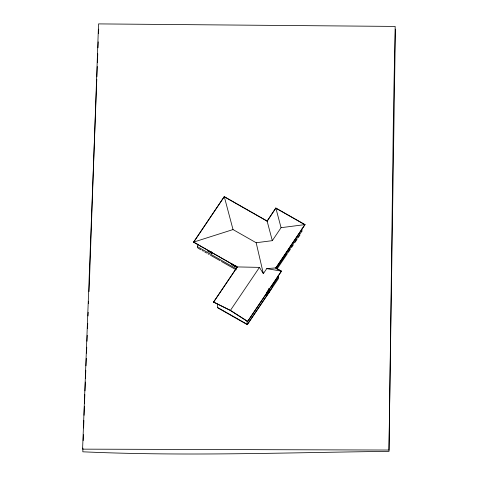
<?xml version="1.0" encoding="UTF-8"?>
<svg xmlns="http://www.w3.org/2000/svg" width="478" height="478" viewBox="0 0 478 478"><rect width="100%" height="100%" fill="white"/><g stroke="black" fill="none" stroke-linecap="round" stroke-linejoin="round"><path stroke-width="0.72" d="M395.408 29.128L388.931 450.043L82.592 449.153L96.789 79.163M82.945 448.071L82.819 451.8C184.861 456.418 286.973 452.541 389.044 451.357L393.508 109.54L395.175 26.421L98.54 23.9L89.069 291.604M83.196 440.62L83.399 434.657M83.626 427.953L83.877 420.503M84.056 415.286L84.367 406.36M96.879 76.922L97.279 66.484M97.422 62.749L97.763 53.799M97.99 47.83L98.223 41.867M98.534 33.657L98.707 29.182M84.487 403.408L84.839 394.565M84.982 390.879L85.335 382.03M85.478 378.343L85.801 370.229M85.98 365.807L86.279 358.38M86.494 353.17L86.745 347.207M86.99 341.25L87.235 335.293M87.51 328.589L87.725 323.379M88.036 315.964L88.191 312.271M88.567 303.411L88.663 301.2M268.528 290.026L268.439 290.146M268.415 291.95L268.248 290.301M266.377 293.104L266.646 295.804L266.64 292.626M193.596 242.304L224.278 196.625L267.088 220.985L272.311 240.655L256.166 242.74L233.025 229.571L224.278 196.625L193.578 242.113L237.19 267.106L213.541 302.144L230.462 310.545L247.598 321.521L281.452 271.151L275.752 267.907L266.73 268.63L263.348 273.643L259.446 267.387L237.172 266.915L193.578 242.113L233.025 229.571M212.005 252.868L207.607 250.466L211.927 252.922M207.799 250.37L207.422 250.801L211.742 253.256L211.999 252.814M207.721 250.484L211.879 252.689M236.144 266.545L231.669 263.999L231.412 264.448L236.963 267.602M235.863 266.336L231.782 264.017M224.29 196.816L267.106 221.177L275.842 208.02L304.982 224.6L275.77 268.098L281.464 271.337M213.541 302.144L237.19 267.106M272.311 240.655L281.064 227.689L304.982 224.6L275.77 268.098M213.523 301.953L230.444 310.359L259.446 267.387M276.338 268.684L301.947 231.113L301.767 229.016M276.965 269.102L287.403 253.633M288.24 252.396L290.325 249.301M291.58 247.449L293.253 244.969M294.92 242.495L297.011 239.4M298.26 237.548L299.933 235.074M247.598 321.521L281.452 271.151L266.73 268.63M266.748 292.584L266.784 294.358L267.513 293.283L267.363 291.55L267.543 293.301M266.33 295.159L268.63 291.753L268.469 289.817M278.387 277.336L272.729 285.719L270.996 289.268L247.311 324.359L217.568 307.438M266.551 295.261L268.833 291.879M268.672 289.949L268.827 291.98L268.63 291.753L269.144 292.04L268.911 288.694M217.287 304.062L217.598 307.766L247.335 324.687L278.489 278.531L278.226 275.382M269.186 291.95L269.174 289.047M301.457 231.221L301.947 231.113M275.854 208.211L305 224.791M237.19 267.244L236.024 266.581L235.971 265.917M237.148 267.327L231.669 263.999M197.545 246.732L236.652 268.983M198.286 248.291L200.856 249.749M202.134 250.478L203.419 251.207M204.698 251.936L206.621 253.035M207.906 253.764L209.185 254.493M210.469 255.222L220.083 260.689M221.368 261.424L236.114 269.807M269.395 291.723L269.126 289.023M268.493 291.891L267.74 292.948L267.614 291.198M266.288 295.255L266.802 295.541L266.515 292.715M230.444 310.359L247.586 321.33M281.064 227.689L275.842 208.02L267.106 221.177M256.166 242.74L263.348 273.643M267.77 292.966L267.674 291.156M268.923 288.7L269.216 291.968M268.815 290.009L268.923 292.034M268.068 290.2L268.188 291.305M267.112 291.61L267.238 292.715M266.718 292.566L266.814 294.376M266.461 292.775L266.646 295.804M247.024 320.983L247.335 324.687M235.732 265.78L235.785 266.449M231.651 263.462L231.711 264.125M211.748 252.139L211.802 252.802M211.617 251.792L211.742 253.256M197.33 244.127L197.647 247.927"/></g></svg>
